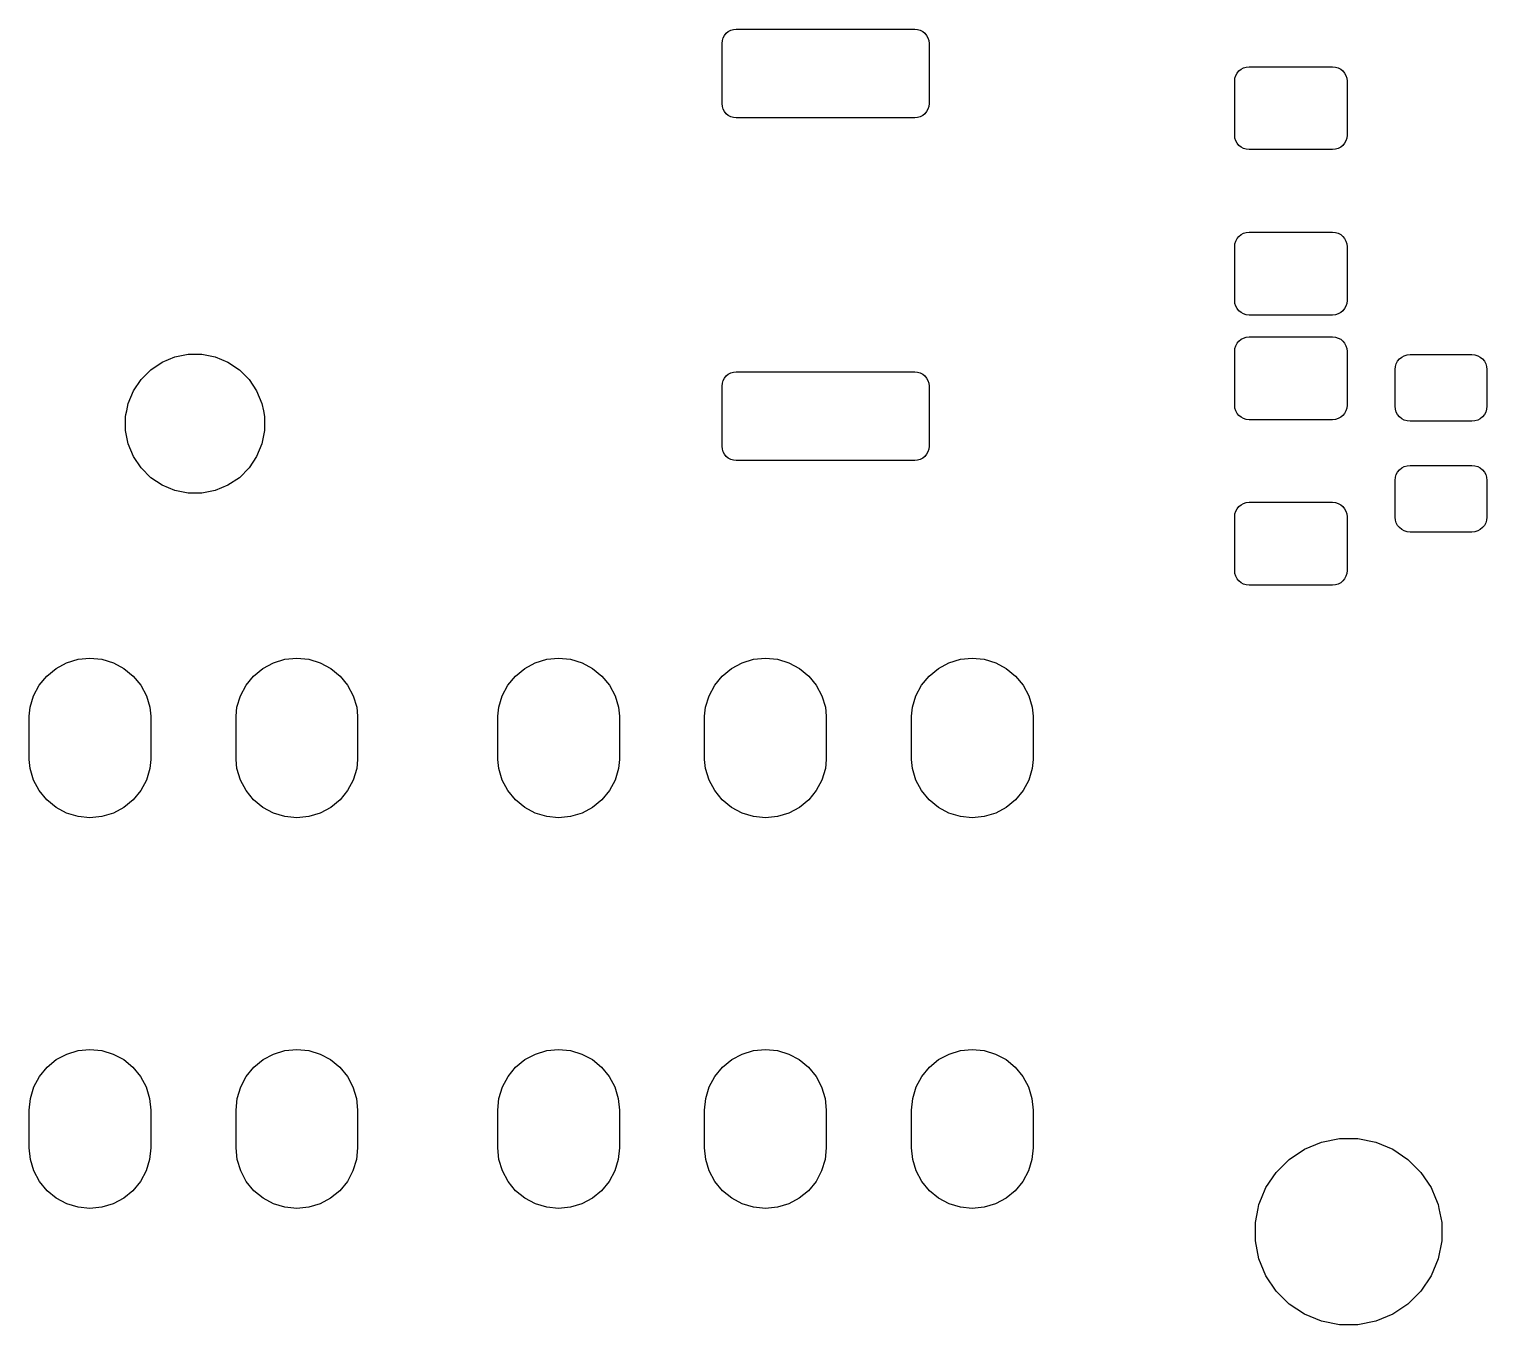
# Model space of a CAD drawing. Extents: x 122.9 to 185.4, y -117.6 to -64.8.
# Drawn here: x 160.77 to 185.43, y -117.62 to -95.68 of the extents above; entities that cross this region are included whole.
import ezdxf

# ---------------------------------------------------------------- set-up
doc = ezdxf.new("R2010")
doc.units = 0
doc.layers.add('BLACK', color=7, linetype='CONTINUOUS')

msp = doc.modelspace()

# ---------------------------------------------------------------- linework, layer by layer
at = {"layer": 'BLACK', "linetype": 'CONTINUOUS'}
for p, q in [((172.64, -95.7022), (172.685, -95.6887)), ((172.685, -95.6887), (172.734, -95.6838)), ((172.734, -95.6838), (175.754, -95.6838)), ((175.754, -95.6838), (175.803, -95.6887)), ((175.803, -95.6887), (175.848, -95.7022)), ((172.493, -95.9252), (172.498, -95.8756)), ((172.493, -96.9448), (172.493, -95.9252)), ((172.498, -95.8756), (172.511, -95.831)), ((172.511, -95.831), (172.533, -95.7899)), ((172.533, -95.7899), (172.563, -95.7538)), ((172.563, -95.7538), (172.599, -95.7242)), ((172.599, -95.7242), (172.64, -95.7022)), ((175.848, -95.7022), (175.889, -95.7242)), ((175.889, -95.7242), (175.925, -95.7538)), ((175.925, -95.7538), (175.955, -95.7899)), ((175.955, -95.7899), (175.977, -95.831)), ((175.977, -95.831), (175.99, -95.8756)), ((175.99, -95.8756), (175.995, -95.9252)), ((175.995, -95.9252), (175.995, -96.9448)), ((181.186, -96.4705), (181.208, -96.4287)), ((181.208, -96.4287), (181.238, -96.392)), ((181.238, -96.392), (181.275, -96.3619)), ((181.275, -96.3619), (181.317, -96.3395)), ((181.317, -96.3395), (181.362, -96.3258)), ((181.362, -96.3258), (181.412, -96.3208)), ((181.412, -96.3208), (182.824, -96.3208)), ((182.824, -96.3208), (182.874, -96.3258)), ((182.874, -96.3258), (182.919, -96.3395)), ((182.919, -96.3395), (182.961, -96.3619)), ((182.961, -96.3619), (182.998, -96.392)), ((182.998, -96.392), (183.028, -96.4287)), ((183.028, -96.4287), (183.05, -96.4705)), ((181.167, -96.5663), (181.172, -96.516)), ((181.167, -97.4777), (181.167, -96.5663)), ((181.172, -96.516), (181.186, -96.4705)), ((183.05, -96.4705), (183.064, -96.516)), ((183.064, -96.516), (183.069, -96.5663)), ((183.069, -96.5663), (183.069, -97.4777)), ((172.498, -96.9944), (172.493, -96.9448)), ((172.511, -97.039), (172.498, -96.9944)), ((172.533, -97.0801), (172.511, -97.039)), ((172.563, -97.1162), (172.533, -97.0801)), ((172.599, -97.1458), (172.563, -97.1162)), ((172.64, -97.1678), (172.599, -97.1458)), ((172.685, -97.1813), (172.64, -97.1678)), ((175.848, -97.1678), (175.803, -97.1813)), ((175.889, -97.1458), (175.848, -97.1678)), ((175.925, -97.1162), (175.889, -97.1458)), ((175.955, -97.0801), (175.925, -97.1162)), ((175.977, -97.039), (175.955, -97.0801)), ((175.99, -96.9944), (175.977, -97.039)), ((175.995, -96.9448), (175.99, -96.9944)), ((172.734, -97.1862), (172.685, -97.1813)), ((175.754, -97.1862), (172.734, -97.1862)), ((175.803, -97.1813), (175.754, -97.1862)), ((181.172, -97.528), (181.167, -97.4777)), ((181.186, -97.5735), (181.172, -97.528)), ((181.208, -97.6153), (181.186, -97.5735)), ((181.238, -97.652), (181.208, -97.6153)), ((181.275, -97.6821), (181.238, -97.652)), ((182.998, -97.652), (182.961, -97.6821)), ((183.028, -97.6153), (182.998, -97.652)), ((183.05, -97.5735), (183.028, -97.6153)), ((183.064, -97.528), (183.05, -97.5735)), ((183.069, -97.4777), (183.064, -97.528)), ((181.317, -97.7045), (181.275, -97.6821)), ((181.362, -97.7182), (181.317, -97.7045)), ((181.412, -97.7232), (181.362, -97.7182)), ((182.824, -97.7232), (181.412, -97.7232)), ((182.874, -97.7182), (182.824, -97.7232)), ((182.919, -97.7045), (182.874, -97.7182)), ((182.961, -97.6821), (182.919, -97.7045)), ((181.275, -99.1619), (181.317, -99.1395)), ((181.317, -99.1395), (181.362, -99.1258)), ((181.362, -99.1258), (181.412, -99.1208)), ((181.412, -99.1208), (182.824, -99.1208)), ((182.824, -99.1208), (182.874, -99.1258)), ((182.874, -99.1258), (182.919, -99.1395)), ((182.919, -99.1395), (182.961, -99.1619)), ((181.167, -99.3663), (181.172, -99.316)), ((181.167, -100.278), (181.167, -99.3663)), ((181.172, -99.316), (181.186, -99.2705)), ((181.186, -99.2705), (181.208, -99.2287)), ((181.208, -99.2287), (181.238, -99.192)), ((181.238, -99.192), (181.275, -99.1619)), ((182.961, -99.1619), (182.998, -99.192)), ((182.998, -99.192), (183.028, -99.2287)), ((183.028, -99.2287), (183.05, -99.2705)), ((183.05, -99.2705), (183.064, -99.316)), ((183.064, -99.316), (183.069, -99.3663)), ((183.069, -99.3663), (183.069, -100.278)), ((181.172, -100.328), (181.167, -100.278)), ((181.186, -100.373), (181.172, -100.328)), ((181.208, -100.415), (181.186, -100.373)), ((183.05, -100.373), (183.028, -100.415)), ((183.064, -100.328), (183.05, -100.373)), ((183.069, -100.278), (183.064, -100.328)), ((181.238, -100.452), (181.208, -100.415)), ((181.275, -100.482), (181.238, -100.452)), ((181.317, -100.504), (181.275, -100.482)), ((181.362, -100.518), (181.317, -100.504)), ((181.412, -100.523), (181.362, -100.518)), ((182.824, -100.523), (181.412, -100.523)), ((182.874, -100.518), (182.824, -100.523)), ((182.919, -100.504), (182.874, -100.518)), ((182.961, -100.482), (182.919, -100.504)), ((182.998, -100.452), (182.961, -100.482)), ((183.028, -100.415), (182.998, -100.452)), ((181.167, -101.138), (181.172, -101.088)), ((181.172, -101.088), (181.186, -101.043)), ((181.186, -101.043), (181.208, -101.001)), ((181.208, -101.001), (181.238, -100.964)), ((181.238, -100.964), (181.275, -100.934)), ((181.275, -100.934), (181.317, -100.912)), ((181.317, -100.912), (181.362, -100.898)), ((181.362, -100.898), (181.412, -100.893)), ((181.412, -100.893), (182.824, -100.893)), ((182.824, -100.893), (182.874, -100.898)), ((182.874, -100.898), (182.919, -100.912)), ((182.919, -100.912), (182.961, -100.934)), ((182.961, -100.934), (182.998, -100.964)), ((182.998, -100.964), (183.028, -101.001)), ((183.028, -101.001), (183.05, -101.043)), ((183.05, -101.043), (183.064, -101.088)), ((183.064, -101.088), (183.069, -101.138)), ((162.826, -101.448), (163.019, -101.32)), ((163.019, -101.32), (163.233, -101.231)), ((163.233, -101.231), (163.403, -101.197)), ((163.403, -101.197), (163.46, -101.186)), ((163.46, -101.186), (163.692, -101.186)), ((163.692, -101.186), (163.749, -101.197)), ((163.749, -101.197), (163.919, -101.231)), ((163.919, -101.231), (164.133, -101.32)), ((164.133, -101.32), (164.326, -101.448)), ((181.167, -102.05), (181.167, -101.138)), ((183.069, -101.138), (183.069, -102.05)), ((183.887, -101.395), (183.901, -101.348)), ((183.901, -101.348), (183.924, -101.305)), ((183.924, -101.305), (183.955, -101.267)), ((183.955, -101.267), (183.993, -101.236)), ((183.993, -101.236), (184.036, -101.213)), ((184.036, -101.213), (184.083, -101.198)), ((184.083, -101.198), (184.135, -101.193)), ((184.135, -101.193), (185.181, -101.193)), ((185.181, -101.193), (185.233, -101.198)), ((185.233, -101.198), (185.28, -101.213)), ((185.28, -101.213), (185.323, -101.236)), ((185.323, -101.236), (185.361, -101.267)), ((185.361, -101.267), (185.392, -101.305)), ((185.392, -101.305), (185.415, -101.348)), ((185.415, -101.348), (185.429, -101.395)), ((162.534, -101.805), (162.662, -101.612)), ((162.662, -101.612), (162.826, -101.448)), ((162.662, -101.612), (162.662, -101.612)), ((162.662, -101.612), (162.662, -101.612)), ((162.826, -101.448), (162.826, -101.448)), ((162.826, -101.448), (162.826, -101.448)), ((164.326, -101.448), (164.326, -101.448)), ((164.326, -101.448), (164.326, -101.448)), ((164.326, -101.448), (164.49, -101.612)), ((164.49, -101.612), (164.49, -101.612)), ((164.49, -101.612), (164.49, -101.612)), ((164.49, -101.612), (164.618, -101.805)), ((172.511, -101.631), (172.533, -101.59)), ((172.533, -101.59), (172.563, -101.554)), ((172.563, -101.554), (172.599, -101.524)), ((172.599, -101.524), (172.64, -101.502)), ((172.64, -101.502), (172.685, -101.489)), ((172.685, -101.489), (172.734, -101.484)), ((172.734, -101.484), (175.754, -101.484)), ((175.754, -101.484), (175.803, -101.489)), ((175.803, -101.489), (175.848, -101.502)), ((175.848, -101.502), (175.889, -101.524)), ((175.889, -101.524), (175.925, -101.554)), ((175.925, -101.554), (175.955, -101.59)), ((175.955, -101.59), (175.977, -101.631)), ((183.882, -101.447), (183.887, -101.395)), ((183.882, -102.067), (183.882, -101.447)), ((185.429, -101.395), (185.434, -101.447)), ((185.434, -101.447), (185.434, -102.067)), ((162.445, -102.019), (162.534, -101.805)), ((164.618, -101.805), (164.707, -102.019)), ((172.493, -101.725), (172.498, -101.676)), ((172.493, -102.745), (172.493, -101.725)), ((172.498, -101.676), (172.511, -101.631)), ((175.977, -101.631), (175.99, -101.676)), ((175.99, -101.676), (175.995, -101.725)), ((175.995, -101.725), (175.995, -102.745)), ((162.42, -102.147), (162.445, -102.019)), ((164.707, -102.019), (164.732, -102.147)), ((181.172, -102.1), (181.167, -102.05)), ((181.186, -102.145), (181.172, -102.1)), ((183.064, -102.1), (183.05, -102.145)), ((183.069, -102.05), (183.064, -102.1)), ((183.887, -102.119), (183.882, -102.067)), ((185.434, -102.067), (185.429, -102.119)), ((162.4, -102.246), (162.407, -102.209)), ((162.4, -102.478), (162.4, -102.246)), ((162.407, -102.209), (162.42, -102.147)), ((164.732, -102.147), (164.745, -102.209)), ((164.745, -102.209), (164.752, -102.246)), ((164.752, -102.246), (164.752, -102.478)), ((181.208, -102.187), (181.186, -102.145)), ((181.238, -102.224), (181.208, -102.187)), ((181.275, -102.254), (181.238, -102.224)), ((181.317, -102.276), (181.275, -102.254)), ((181.362, -102.29), (181.317, -102.276)), ((181.412, -102.295), (181.362, -102.29)), ((182.824, -102.295), (181.412, -102.295)), ((182.874, -102.29), (182.824, -102.295)), ((182.919, -102.276), (182.874, -102.29)), ((182.961, -102.254), (182.919, -102.276)), ((182.998, -102.224), (182.961, -102.254)), ((183.028, -102.187), (182.998, -102.224)), ((183.05, -102.145), (183.028, -102.187)), ((183.901, -102.166), (183.887, -102.119)), ((183.924, -102.209), (183.901, -102.166)), ((183.955, -102.247), (183.924, -102.209)), ((183.993, -102.278), (183.955, -102.247)), ((184.036, -102.301), (183.993, -102.278)), ((184.083, -102.316), (184.036, -102.301)), ((184.135, -102.321), (184.083, -102.316)), ((185.181, -102.321), (184.135, -102.321)), ((185.233, -102.316), (185.181, -102.321)), ((185.28, -102.301), (185.233, -102.316)), ((185.323, -102.278), (185.28, -102.301)), ((185.361, -102.247), (185.323, -102.278)), ((185.392, -102.209), (185.361, -102.247)), ((185.415, -102.166), (185.392, -102.209)), ((185.429, -102.119), (185.415, -102.166)), ((162.445, -102.705), (162.4, -102.478)), ((164.752, -102.478), (164.707, -102.705)), ((162.534, -102.919), (162.445, -102.705)), ((164.707, -102.705), (164.618, -102.919)), ((172.498, -102.794), (172.493, -102.745)), ((172.511, -102.839), (172.498, -102.794)), ((172.533, -102.88), (172.511, -102.839)), ((175.977, -102.839), (175.955, -102.88)), ((175.99, -102.794), (175.977, -102.839)), ((175.995, -102.745), (175.99, -102.794)), ((162.662, -103.112), (162.534, -102.919)), ((164.618, -102.919), (164.49, -103.112)), ((172.563, -102.916), (172.533, -102.88)), ((172.599, -102.946), (172.563, -102.916)), ((172.64, -102.968), (172.599, -102.946)), ((172.685, -102.981), (172.64, -102.968)), ((172.734, -102.986), (172.685, -102.981)), ((175.754, -102.986), (172.734, -102.986)), ((175.803, -102.981), (175.754, -102.986)), ((175.848, -102.968), (175.803, -102.981)), ((175.889, -102.946), (175.848, -102.968)), ((175.925, -102.916), (175.889, -102.946)), ((175.955, -102.88), (175.925, -102.916)), ((183.993, -103.111), (184.036, -103.088)), ((184.036, -103.088), (184.083, -103.073)), ((184.083, -103.073), (184.135, -103.068)), ((184.135, -103.068), (185.181, -103.068)), ((185.181, -103.068), (185.233, -103.073)), ((185.233, -103.073), (185.28, -103.088)), ((185.28, -103.088), (185.323, -103.111)), ((162.826, -103.276), (162.662, -103.112)), ((162.662, -103.112), (162.662, -103.112)), ((162.662, -103.112), (162.662, -103.112)), ((163.019, -103.404), (162.826, -103.276)), ((162.826, -103.276), (162.826, -103.276)), ((162.826, -103.276), (162.826, -103.276)), ((164.326, -103.276), (164.133, -103.404)), ((164.49, -103.112), (164.326, -103.276)), ((164.326, -103.276), (164.326, -103.276)), ((164.326, -103.276), (164.326, -103.276)), ((164.49, -103.112), (164.49, -103.112)), ((164.49, -103.112), (164.49, -103.112)), ((183.882, -103.322), (183.887, -103.27)), ((183.882, -103.942), (183.882, -103.322)), ((183.887, -103.27), (183.901, -103.223)), ((183.901, -103.223), (183.924, -103.18)), ((183.924, -103.18), (183.955, -103.142)), ((183.955, -103.142), (183.993, -103.111)), ((185.323, -103.111), (185.361, -103.142)), ((185.361, -103.142), (185.392, -103.18)), ((185.392, -103.18), (185.415, -103.223)), ((185.415, -103.223), (185.429, -103.27)), ((185.429, -103.27), (185.434, -103.322)), ((185.434, -103.322), (185.434, -103.942)), ((163.233, -103.493), (163.019, -103.404)), ((163.403, -103.527), (163.233, -103.493)), ((163.46, -103.538), (163.403, -103.527)), ((163.692, -103.538), (163.46, -103.538)), ((163.749, -103.527), (163.692, -103.538)), ((163.919, -103.493), (163.749, -103.527)), ((164.133, -103.404), (163.919, -103.493)), ((181.186, -103.843), (181.208, -103.801)), ((181.208, -103.801), (181.238, -103.764)), ((181.238, -103.764), (181.275, -103.734)), ((181.275, -103.734), (181.317, -103.712)), ((181.317, -103.712), (181.362, -103.698)), ((181.362, -103.698), (181.412, -103.693)), ((181.412, -103.693), (182.824, -103.693)), ((182.824, -103.693), (182.874, -103.698)), ((182.874, -103.698), (182.919, -103.712)), ((182.919, -103.712), (182.961, -103.734)), ((182.961, -103.734), (182.998, -103.764)), ((182.998, -103.764), (183.028, -103.801)), ((183.028, -103.801), (183.05, -103.843)), ((181.167, -103.938), (181.172, -103.888)), ((181.167, -104.85), (181.167, -103.938)), ((181.172, -103.888), (181.186, -103.843)), ((183.05, -103.843), (183.064, -103.888)), ((183.064, -103.888), (183.069, -103.938)), ((183.069, -103.938), (183.069, -104.85)), ((183.887, -103.994), (183.882, -103.942)), ((183.901, -104.041), (183.887, -103.994)), ((183.924, -104.084), (183.901, -104.041)), ((183.955, -104.122), (183.924, -104.084)), ((185.392, -104.084), (185.361, -104.122)), ((185.415, -104.041), (185.392, -104.084)), ((185.429, -103.994), (185.415, -104.041)), ((185.434, -103.942), (185.429, -103.994)), ((183.993, -104.153), (183.955, -104.122)), ((184.036, -104.176), (183.993, -104.153)), ((184.083, -104.191), (184.036, -104.176)), ((184.135, -104.196), (184.083, -104.191)), ((185.181, -104.196), (184.135, -104.196)), ((185.233, -104.191), (185.181, -104.196)), ((185.28, -104.176), (185.233, -104.191)), ((185.323, -104.153), (185.28, -104.176)), ((185.361, -104.122), (185.323, -104.153)), ((181.172, -104.9), (181.167, -104.85)), ((181.186, -104.945), (181.172, -104.9)), ((181.208, -104.987), (181.186, -104.945)), ((181.238, -105.024), (181.208, -104.987)), ((181.275, -105.054), (181.238, -105.024)), ((181.317, -105.076), (181.275, -105.054)), ((182.961, -105.054), (182.919, -105.076)), ((182.998, -105.024), (182.961, -105.054)), ((183.028, -104.987), (182.998, -105.024)), ((183.05, -104.945), (183.028, -104.987)), ((183.064, -104.9), (183.05, -104.945)), ((183.069, -104.85), (183.064, -104.9)), ((181.362, -105.09), (181.317, -105.076)), ((181.412, -105.095), (181.362, -105.09)), ((182.824, -105.095), (181.412, -105.095)), ((182.874, -105.09), (182.824, -105.095)), ((182.919, -105.076), (182.874, -105.09)), ((161.067, -106.633), (161.224, -106.504)), ((161.224, -106.504), (161.402, -106.409)), ((161.402, -106.409), (161.596, -106.35)), ((161.402, -106.409), (161.402, -106.409)), ((161.596, -106.35), (161.798, -106.33)), ((161.798, -106.33), (162, -106.35)), ((162, -106.35), (162.194, -106.409)), ((162.194, -106.409), (162.194, -106.409)), ((162.194, -106.409), (162.372, -106.504)), ((162.372, -106.504), (162.529, -106.633)), ((164.567, -106.633), (164.724, -106.504)), ((164.724, -106.504), (164.902, -106.409)), ((164.902, -106.409), (165.096, -106.35)), ((164.902, -106.409), (164.902, -106.409)), ((165.096, -106.35), (165.298, -106.33)), ((165.298, -106.33), (165.5, -106.35)), ((165.5, -106.35), (165.694, -106.409)), ((165.694, -106.409), (165.694, -106.409)), ((165.694, -106.409), (165.872, -106.504)), ((165.872, -106.504), (166.029, -106.633)), ((168.997, -106.633), (169.154, -106.504)), ((169.154, -106.504), (169.332, -106.409)), ((169.332, -106.409), (169.526, -106.35)), ((169.332, -106.409), (169.332, -106.409)), ((169.526, -106.35), (169.728, -106.33)), ((169.728, -106.33), (169.93, -106.35)), ((169.93, -106.35), (170.124, -106.409)), ((170.124, -106.409), (170.124, -106.409)), ((170.124, -106.409), (170.302, -106.504)), ((170.302, -106.504), (170.459, -106.633)), ((172.497, -106.633), (172.654, -106.504)), ((172.654, -106.504), (172.832, -106.409)), ((172.832, -106.409), (173.026, -106.35)), ((172.832, -106.409), (172.832, -106.409)), ((173.026, -106.35), (173.228, -106.33)), ((173.228, -106.33), (173.43, -106.35)), ((173.43, -106.35), (173.624, -106.409)), ((173.624, -106.409), (173.624, -106.409)), ((173.624, -106.409), (173.802, -106.504)), ((173.802, -106.504), (173.959, -106.633)), ((175.997, -106.633), (176.154, -106.504)), ((176.154, -106.504), (176.332, -106.409)), ((176.332, -106.409), (176.526, -106.35)), ((176.332, -106.409), (176.332, -106.409)), ((176.526, -106.35), (176.728, -106.33)), ((176.728, -106.33), (176.93, -106.35)), ((176.93, -106.35), (177.124, -106.409)), ((177.124, -106.409), (177.124, -106.409)), ((177.124, -106.409), (177.302, -106.504)), ((177.302, -106.504), (177.459, -106.633)), ((160.843, -106.968), (160.939, -106.789)), ((160.939, -106.789), (161.067, -106.633)), ((162.529, -106.633), (162.657, -106.789)), ((162.657, -106.789), (162.753, -106.968)), ((164.343, -106.968), (164.439, -106.789)), ((164.439, -106.789), (164.567, -106.633)), ((166.029, -106.633), (166.157, -106.789)), ((166.157, -106.789), (166.253, -106.968)), ((168.773, -106.968), (168.869, -106.789)), ((168.869, -106.789), (168.997, -106.633)), ((170.459, -106.633), (170.587, -106.789)), ((170.587, -106.789), (170.683, -106.968)), ((172.273, -106.968), (172.369, -106.789)), ((172.369, -106.789), (172.497, -106.633)), ((173.959, -106.633), (174.087, -106.789)), ((174.087, -106.789), (174.183, -106.968)), ((175.773, -106.968), (175.869, -106.789)), ((175.869, -106.789), (175.997, -106.633)), ((177.459, -106.633), (177.587, -106.789)), ((177.587, -106.789), (177.683, -106.968)), ((160.784, -107.162), (160.843, -106.968)), ((160.843, -106.968), (160.843, -106.968)), ((162.753, -106.968), (162.753, -106.968)), ((162.753, -106.968), (162.812, -107.162)), ((164.284, -107.162), (164.343, -106.968)), ((164.343, -106.968), (164.343, -106.968)), ((166.253, -106.968), (166.253, -106.968)), ((166.253, -106.968), (166.312, -107.162)), ((168.714, -107.162), (168.773, -106.968)), ((168.773, -106.968), (168.773, -106.968)), ((170.683, -106.968), (170.683, -106.968)), ((170.683, -106.968), (170.742, -107.162)), ((172.214, -107.162), (172.273, -106.968)), ((172.273, -106.968), (172.273, -106.968)), ((174.183, -106.968), (174.183, -106.968)), ((174.183, -106.968), (174.242, -107.162)), ((175.714, -107.162), (175.773, -106.968)), ((175.773, -106.968), (175.773, -106.968)), ((177.683, -106.968), (177.683, -106.968)), ((177.683, -106.968), (177.742, -107.162)), ((160.769, -107.313), (160.784, -107.162)), ((162.812, -107.162), (162.827, -107.313)), ((164.269, -107.313), (164.284, -107.162)), ((166.312, -107.162), (166.327, -107.313)), ((168.699, -107.313), (168.714, -107.162)), ((170.742, -107.162), (170.757, -107.313)), ((172.199, -107.313), (172.214, -107.162)), ((174.242, -107.162), (174.257, -107.313)), ((175.699, -107.313), (175.714, -107.162)), ((177.742, -107.162), (177.757, -107.313)), ((160.769, -108.049), (160.769, -107.313)), ((162.827, -107.313), (162.827, -108.049)), ((164.269, -108.049), (164.269, -107.313)), ((166.327, -107.313), (166.327, -108.049)), ((168.699, -108.049), (168.699, -107.313)), ((170.757, -107.313), (170.757, -108.049)), ((172.199, -108.049), (172.199, -107.313)), ((174.257, -107.313), (174.257, -108.049)), ((175.699, -108.049), (175.699, -107.313)), ((177.757, -107.313), (177.757, -108.049)), ((160.784, -108.2), (160.769, -108.049)), ((160.843, -108.394), (160.784, -108.2)), ((162.812, -108.2), (162.753, -108.394)), ((162.827, -108.049), (162.812, -108.2)), ((164.284, -108.2), (164.269, -108.049)), ((164.343, -108.394), (164.284, -108.2)), ((166.312, -108.2), (166.253, -108.394)), ((166.327, -108.049), (166.312, -108.2)), ((168.714, -108.2), (168.699, -108.049)), ((168.773, -108.394), (168.714, -108.2)), ((170.742, -108.2), (170.683, -108.394)), ((170.757, -108.049), (170.742, -108.2)), ((172.214, -108.2), (172.199, -108.049)), ((172.273, -108.394), (172.214, -108.2)), ((174.242, -108.2), (174.183, -108.394)), ((174.257, -108.049), (174.242, -108.2)), ((175.714, -108.2), (175.699, -108.049)), ((175.773, -108.394), (175.714, -108.2)), ((177.742, -108.2), (177.683, -108.394)), ((177.757, -108.049), (177.742, -108.2)), ((160.939, -108.573), (160.843, -108.394)), ((160.843, -108.394), (160.843, -108.394)), ((162.753, -108.394), (162.657, -108.573)), ((162.753, -108.394), (162.753, -108.394)), ((164.439, -108.573), (164.343, -108.394)), ((164.343, -108.394), (164.343, -108.394)), ((166.253, -108.394), (166.157, -108.573)), ((166.253, -108.394), (166.253, -108.394)), ((168.869, -108.573), (168.773, -108.394)), ((168.773, -108.394), (168.773, -108.394)), ((170.683, -108.394), (170.587, -108.573)), ((170.683, -108.394), (170.683, -108.394)), ((172.369, -108.573), (172.273, -108.394)), ((172.273, -108.394), (172.273, -108.394)), ((174.183, -108.394), (174.087, -108.573)), ((174.183, -108.394), (174.183, -108.394)), ((175.869, -108.573), (175.773, -108.394)), ((175.773, -108.394), (175.773, -108.394)), ((177.683, -108.394), (177.587, -108.573)), ((177.683, -108.394), (177.683, -108.394)), ((161.067, -108.729), (160.939, -108.573)), ((161.224, -108.858), (161.067, -108.729)), ((162.529, -108.729), (162.372, -108.858)), ((162.657, -108.573), (162.529, -108.729)), ((164.567, -108.729), (164.439, -108.573)), ((164.724, -108.858), (164.567, -108.729)), ((166.029, -108.729), (165.872, -108.858)), ((166.157, -108.573), (166.029, -108.729)), ((168.997, -108.729), (168.869, -108.573)), ((169.154, -108.858), (168.997, -108.729)), ((170.459, -108.729), (170.302, -108.858)), ((170.587, -108.573), (170.459, -108.729)), ((172.497, -108.729), (172.369, -108.573)), ((172.654, -108.858), (172.497, -108.729)), ((173.959, -108.729), (173.802, -108.858)), ((174.087, -108.573), (173.959, -108.729)), ((175.997, -108.729), (175.869, -108.573)), ((176.154, -108.858), (175.997, -108.729)), ((177.459, -108.729), (177.302, -108.858)), ((177.587, -108.573), (177.459, -108.729)), ((161.402, -108.953), (161.224, -108.858)), ((161.596, -109.012), (161.402, -108.953)), ((161.402, -108.953), (161.402, -108.953)), ((161.798, -109.032), (161.596, -109.012)), ((162, -109.012), (161.798, -109.032)), ((162.194, -108.953), (162, -109.012)), ((162.372, -108.858), (162.194, -108.953)), ((162.194, -108.953), (162.194, -108.953)), ((164.902, -108.953), (164.724, -108.858)), ((165.096, -109.012), (164.902, -108.953)), ((164.902, -108.953), (164.902, -108.953)), ((165.298, -109.032), (165.096, -109.012)), ((165.5, -109.012), (165.298, -109.032)), ((165.694, -108.953), (165.5, -109.012)), ((165.872, -108.858), (165.694, -108.953)), ((165.694, -108.953), (165.694, -108.953)), ((169.332, -108.953), (169.154, -108.858)), ((169.526, -109.012), (169.332, -108.953)), ((169.332, -108.953), (169.332, -108.953)), ((169.728, -109.032), (169.526, -109.012)), ((169.93, -109.012), (169.728, -109.032)), ((170.124, -108.953), (169.93, -109.012)), ((170.302, -108.858), (170.124, -108.953)), ((170.124, -108.953), (170.124, -108.953)), ((172.832, -108.953), (172.654, -108.858)), ((173.026, -109.012), (172.832, -108.953)), ((172.832, -108.953), (172.832, -108.953)), ((173.228, -109.032), (173.026, -109.012)), ((173.43, -109.012), (173.228, -109.032)), ((173.624, -108.953), (173.43, -109.012)), ((173.802, -108.858), (173.624, -108.953)), ((173.624, -108.953), (173.624, -108.953)), ((176.332, -108.953), (176.154, -108.858)), ((176.526, -109.012), (176.332, -108.953)), ((176.332, -108.953), (176.332, -108.953)), ((176.728, -109.032), (176.526, -109.012)), ((176.93, -109.012), (176.728, -109.032)), ((177.124, -108.953), (176.93, -109.012)), ((177.302, -108.858), (177.124, -108.953)), ((177.124, -108.953), (177.124, -108.953)), ((161.597, -112.974), (161.798, -112.954)), ((161.798, -112.954), (161.798, -112.954)), ((161.798, -112.954), (161.999, -112.974)), ((165.097, -112.974), (165.298, -112.954)), ((165.298, -112.954), (165.298, -112.954)), ((165.298, -112.954), (165.499, -112.974)), ((169.527, -112.974), (169.728, -112.954)), ((169.728, -112.954), (169.728, -112.954)), ((169.728, -112.954), (169.929, -112.974)), ((173.027, -112.974), (173.228, -112.954)), ((173.228, -112.954), (173.228, -112.954)), ((173.228, -112.954), (173.429, -112.974)), ((176.527, -112.974), (176.728, -112.954)), ((176.728, -112.954), (176.728, -112.954)), ((176.728, -112.954), (176.929, -112.974)), ((161.071, -113.255), (161.226, -113.127)), ((161.226, -113.127), (161.404, -113.032)), ((161.404, -113.032), (161.597, -112.974)), ((161.999, -112.974), (162.192, -113.032)), ((162.192, -113.032), (162.37, -113.127)), ((162.37, -113.127), (162.525, -113.255)), ((164.571, -113.255), (164.726, -113.127)), ((164.726, -113.127), (164.904, -113.032)), ((164.904, -113.032), (165.097, -112.974)), ((165.499, -112.974), (165.692, -113.032)), ((165.692, -113.032), (165.87, -113.127)), ((165.87, -113.127), (166.025, -113.255)), ((169.001, -113.255), (169.156, -113.127)), ((169.156, -113.127), (169.334, -113.032)), ((169.334, -113.032), (169.527, -112.974)), ((169.929, -112.974), (170.122, -113.032)), ((170.122, -113.032), (170.3, -113.127)), ((170.3, -113.127), (170.455, -113.255)), ((172.501, -113.255), (172.656, -113.127)), ((172.656, -113.127), (172.834, -113.032)), ((172.834, -113.032), (173.027, -112.974)), ((173.429, -112.974), (173.622, -113.032)), ((173.622, -113.032), (173.8, -113.127)), ((173.8, -113.127), (173.955, -113.255)), ((176.001, -113.255), (176.156, -113.127)), ((176.156, -113.127), (176.334, -113.032)), ((176.334, -113.032), (176.527, -112.974)), ((176.929, -112.974), (177.122, -113.032)), ((177.122, -113.032), (177.3, -113.127)), ((177.3, -113.127), (177.455, -113.255)), ((160.848, -113.589), (160.943, -113.411)), ((160.943, -113.411), (161.071, -113.255)), ((162.525, -113.255), (162.653, -113.411)), ((162.653, -113.411), (162.748, -113.589)), ((164.348, -113.589), (164.443, -113.411)), ((164.443, -113.411), (164.571, -113.255)), ((166.025, -113.255), (166.153, -113.411)), ((166.153, -113.411), (166.248, -113.589)), ((168.778, -113.589), (168.873, -113.411)), ((168.873, -113.411), (169.001, -113.255)), ((170.455, -113.255), (170.583, -113.411)), ((170.583, -113.411), (170.678, -113.589)), ((172.278, -113.589), (172.373, -113.411)), ((172.373, -113.411), (172.501, -113.255)), ((173.955, -113.255), (174.083, -113.411)), ((174.083, -113.411), (174.178, -113.589)), ((175.778, -113.589), (175.873, -113.411)), ((175.873, -113.411), (176.001, -113.255)), ((177.455, -113.255), (177.583, -113.411)), ((177.583, -113.411), (177.678, -113.589)), ((160.789, -113.782), (160.848, -113.589)), ((162.748, -113.589), (162.807, -113.782)), ((164.289, -113.782), (164.348, -113.589)), ((166.248, -113.589), (166.307, -113.782)), ((168.719, -113.782), (168.778, -113.589)), ((170.678, -113.589), (170.737, -113.782)), ((172.219, -113.782), (172.278, -113.589)), ((174.178, -113.589), (174.237, -113.782)), ((175.719, -113.782), (175.778, -113.589)), ((177.678, -113.589), (177.737, -113.782)), ((160.769, -113.983), (160.789, -113.782)), ((162.807, -113.782), (162.827, -113.983)), ((164.269, -113.983), (164.289, -113.782)), ((166.307, -113.782), (166.327, -113.983)), ((168.699, -113.983), (168.719, -113.782)), ((170.737, -113.782), (170.757, -113.983)), ((172.199, -113.983), (172.219, -113.782)), ((174.237, -113.782), (174.257, -113.983)), ((175.699, -113.983), (175.719, -113.782)), ((177.737, -113.782), (177.757, -113.983)), ((160.769, -114.617), (160.769, -113.983)), ((162.827, -113.983), (162.827, -114.617)), ((164.269, -114.617), (164.269, -113.983)), ((166.327, -113.983), (166.327, -114.617)), ((168.699, -114.617), (168.699, -113.983)), ((170.757, -113.983), (170.757, -114.617)), ((172.199, -114.617), (172.199, -113.983)), ((174.257, -113.983), (174.257, -114.617)), ((175.699, -114.617), (175.699, -113.983)), ((177.757, -113.983), (177.757, -114.617)), ((160.789, -114.818), (160.769, -114.617)), ((162.827, -114.617), (162.807, -114.818)), ((164.289, -114.818), (164.269, -114.617)), ((166.327, -114.617), (166.307, -114.818)), ((168.719, -114.818), (168.699, -114.617)), ((170.757, -114.617), (170.737, -114.818)), ((172.219, -114.818), (172.199, -114.617)), ((174.257, -114.617), (174.237, -114.818)), ((175.719, -114.818), (175.699, -114.617)), ((177.757, -114.617), (177.737, -114.818)), ((182.089, -114.816), (182.347, -114.643)), ((182.347, -114.643), (182.634, -114.524)), ((182.634, -114.524), (182.939, -114.464)), ((182.634, -114.524), (182.634, -114.524)), ((182.634, -114.524), (182.634, -114.524)), ((182.939, -114.464), (183.249, -114.464)), ((183.249, -114.464), (183.554, -114.524)), ((183.554, -114.524), (183.554, -114.524)), ((183.554, -114.524), (183.554, -114.524)), ((183.554, -114.524), (183.841, -114.643)), ((183.841, -114.643), (184.099, -114.816)), ((160.848, -115.011), (160.789, -114.818)), ((162.807, -114.818), (162.748, -115.011)), ((164.348, -115.011), (164.289, -114.818)), ((166.307, -114.818), (166.248, -115.011)), ((168.778, -115.011), (168.719, -114.818)), ((170.737, -114.818), (170.678, -115.011)), ((172.278, -115.011), (172.219, -114.818)), ((174.237, -114.818), (174.178, -115.011)), ((175.778, -115.011), (175.719, -114.818)), ((177.737, -114.818), (177.678, -115.011)), ((181.87, -115.035), (182.089, -114.816)), ((182.089, -114.816), (182.089, -114.816)), ((182.089, -114.816), (182.089, -114.816)), ((184.099, -114.816), (184.099, -114.816)), ((184.099, -114.816), (184.099, -114.816)), ((184.099, -114.816), (184.318, -115.035)), ((160.943, -115.189), (160.848, -115.011)), ((162.748, -115.011), (162.653, -115.189)), ((164.443, -115.189), (164.348, -115.011)), ((166.248, -115.011), (166.153, -115.189)), ((168.873, -115.189), (168.778, -115.011)), ((170.678, -115.011), (170.583, -115.189)), ((172.373, -115.189), (172.278, -115.011)), ((174.178, -115.011), (174.083, -115.189)), ((175.873, -115.189), (175.778, -115.011)), ((177.678, -115.011), (177.583, -115.189)), ((181.697, -115.293), (181.87, -115.035)), ((181.87, -115.035), (181.87, -115.035)), ((181.87, -115.035), (181.87, -115.035)), ((184.318, -115.035), (184.318, -115.035)), ((184.318, -115.035), (184.318, -115.035)), ((184.318, -115.035), (184.491, -115.293)), ((161.071, -115.345), (160.943, -115.189)), ((161.226, -115.473), (161.071, -115.345)), ((162.525, -115.345), (162.37, -115.473)), ((162.653, -115.189), (162.525, -115.345)), ((164.571, -115.345), (164.443, -115.189)), ((164.726, -115.473), (164.571, -115.345)), ((166.025, -115.345), (165.87, -115.473)), ((166.153, -115.189), (166.025, -115.345)), ((169.001, -115.345), (168.873, -115.189)), ((169.156, -115.473), (169.001, -115.345)), ((170.455, -115.345), (170.3, -115.473)), ((170.583, -115.189), (170.455, -115.345)), ((172.501, -115.345), (172.373, -115.189)), ((172.656, -115.473), (172.501, -115.345)), ((173.955, -115.345), (173.8, -115.473)), ((174.083, -115.189), (173.955, -115.345)), ((176.001, -115.345), (175.873, -115.189)), ((176.156, -115.473), (176.001, -115.345)), ((177.455, -115.345), (177.3, -115.473)), ((177.583, -115.189), (177.455, -115.345)), ((181.623, -115.473), (181.697, -115.293)), ((184.491, -115.293), (184.565, -115.473)), ((161.404, -115.568), (161.226, -115.473)), ((161.597, -115.626), (161.404, -115.568)), ((161.798, -115.646), (161.597, -115.626)), ((161.999, -115.626), (161.798, -115.646)), ((161.798, -115.646), (161.798, -115.646)), ((162.192, -115.568), (161.999, -115.626)), ((162.37, -115.473), (162.192, -115.568)), ((164.904, -115.568), (164.726, -115.473)), ((165.097, -115.626), (164.904, -115.568)), ((165.298, -115.646), (165.097, -115.626)), ((165.499, -115.626), (165.298, -115.646)), ((165.298, -115.646), (165.298, -115.646)), ((165.692, -115.568), (165.499, -115.626)), ((165.87, -115.473), (165.692, -115.568)), ((169.334, -115.568), (169.156, -115.473)), ((169.527, -115.626), (169.334, -115.568)), ((169.728, -115.646), (169.527, -115.626)), ((169.929, -115.626), (169.728, -115.646)), ((169.728, -115.646), (169.728, -115.646)), ((170.122, -115.568), (169.929, -115.626)), ((170.3, -115.473), (170.122, -115.568)), ((172.834, -115.568), (172.656, -115.473)), ((173.027, -115.626), (172.834, -115.568)), ((173.228, -115.646), (173.027, -115.626)), ((173.429, -115.626), (173.228, -115.646)), ((173.228, -115.646), (173.228, -115.646)), ((173.622, -115.568), (173.429, -115.626)), ((173.8, -115.473), (173.622, -115.568)), ((176.334, -115.568), (176.156, -115.473)), ((176.527, -115.626), (176.334, -115.568)), ((176.728, -115.646), (176.527, -115.626)), ((176.929, -115.626), (176.728, -115.646)), ((176.728, -115.646), (176.728, -115.646)), ((177.122, -115.568), (176.929, -115.626)), ((177.3, -115.473), (177.122, -115.568)), ((181.518, -115.885), (181.565, -115.646)), ((181.565, -115.646), (181.578, -115.58)), ((181.578, -115.58), (181.623, -115.473)), ((184.565, -115.473), (184.61, -115.58)), ((184.61, -115.58), (184.623, -115.646)), ((184.623, -115.646), (184.67, -115.885)), ((181.518, -116.195), (181.518, -115.885)), ((184.67, -115.885), (184.67, -116.195)), ((181.578, -116.5), (181.518, -116.195)), ((184.67, -116.195), (184.61, -116.5)), ((181.697, -116.787), (181.578, -116.5)), ((184.61, -116.5), (184.491, -116.787)), ((181.87, -117.045), (181.697, -116.787)), ((184.491, -116.787), (184.318, -117.045)), ((182.089, -117.264), (181.87, -117.045)), ((181.87, -117.045), (181.87, -117.045)), ((181.87, -117.045), (181.87, -117.045)), ((184.318, -117.045), (184.099, -117.264)), ((184.318, -117.045), (184.318, -117.045)), ((184.318, -117.045), (184.318, -117.045)), ((182.347, -117.437), (182.089, -117.264)), ((182.089, -117.264), (182.089, -117.264)), ((182.089, -117.264), (182.089, -117.264)), ((184.099, -117.264), (183.841, -117.437)), ((184.099, -117.264), (184.099, -117.264)), ((184.099, -117.264), (184.099, -117.264)), ((182.634, -117.556), (182.347, -117.437)), ((182.939, -117.616), (182.634, -117.556)), ((182.634, -117.556), (182.634, -117.556)), ((182.634, -117.556), (182.634, -117.556)), ((183.249, -117.616), (182.939, -117.616)), ((183.554, -117.556), (183.249, -117.616)), ((183.841, -117.437), (183.554, -117.556)), ((183.554, -117.556), (183.554, -117.556)), ((183.554, -117.556), (183.554, -117.556))]:
    msp.add_line(p, q, dxfattribs=at)

doc.saveas('drawing.dxf')
